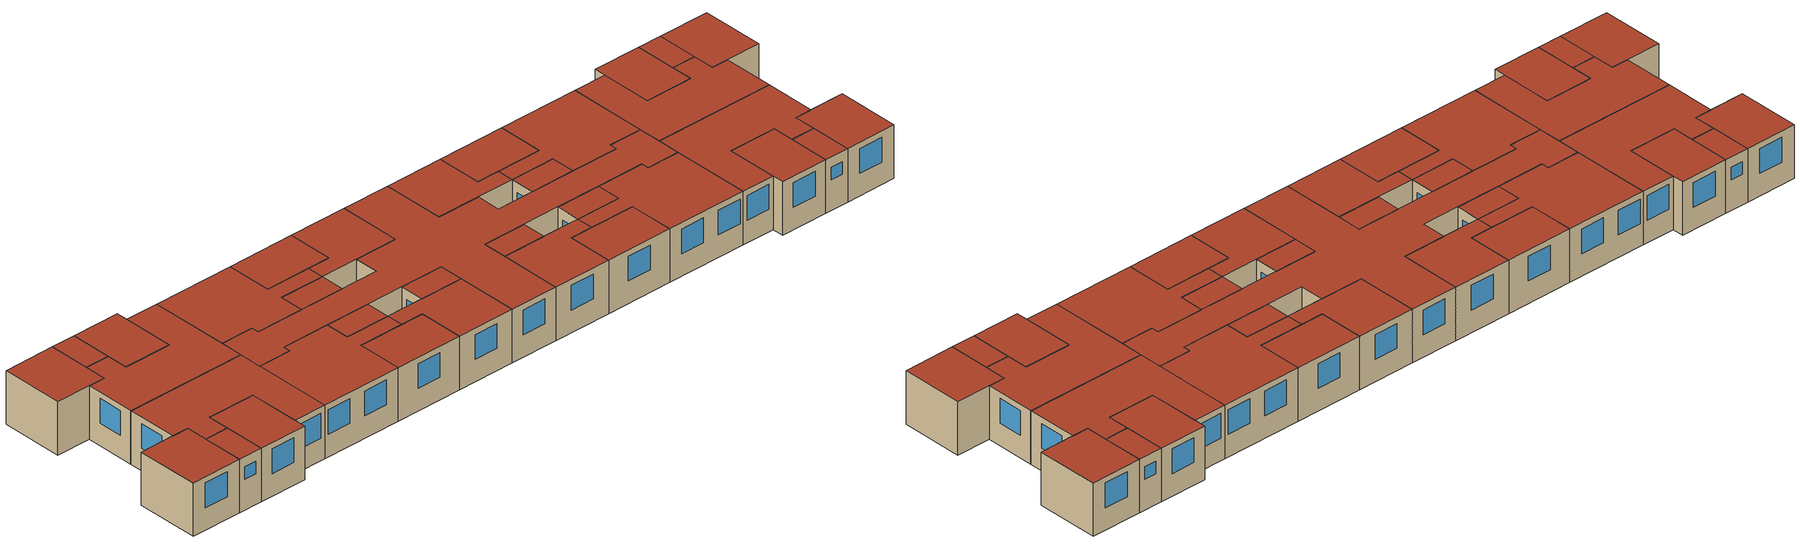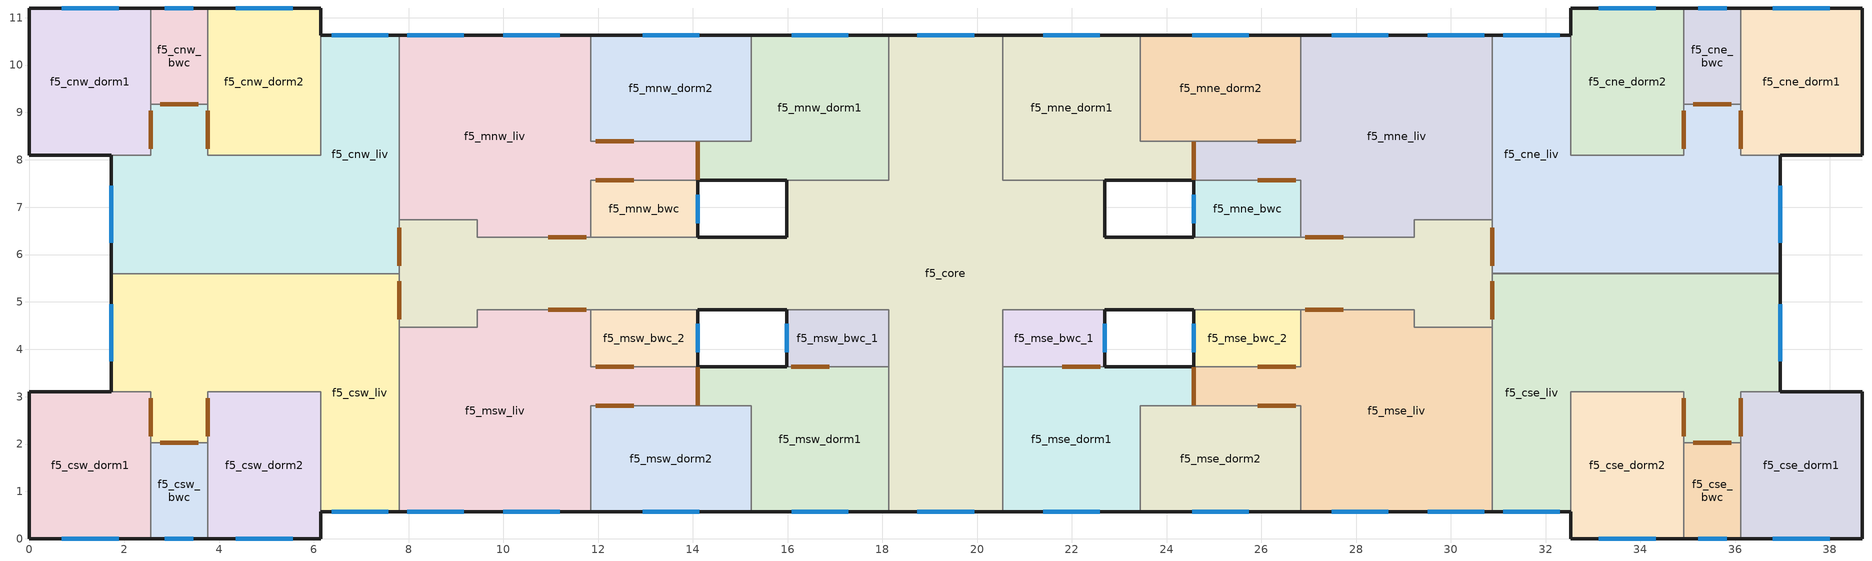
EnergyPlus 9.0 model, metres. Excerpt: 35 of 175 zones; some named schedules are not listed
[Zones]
f5_cne_bwc
 floor to f4_cne_bwc (floor): 36.12,11.2 36.12,9.17 34.92,9.17 34.92,11.2 z10.4
 wall outside (ext_wall): 36.12,11.2 34.92,11.2 z10.4:13
 wall to f5_cne_dorm1 (int_wall): 36.12,9.17 36.12,11.2 z10.4:13
 wall to f5_cne_liv (int_wall): 34.92,9.17 36.12,9.17 z10.4:13
 wall to f5_cne_dorm2 (int_wall): 34.92,11.2 34.92,9.17 z10.4:13
 window (simple_window): 35.82,11.2 35.22,11.2 z11.9:12.5
 door inside (door_3cm): 35.12,9.17 35.92,9.17 z10.4:12.5
 roof outside (roof): 34.92,11.2 34.92,9.17 36.12,9.17 36.12,11.2 z13
f5_cne_dorm1
 floor to f4_cne_dorm1 (floor): 38.68,11.2 38.68,8.1 36.12,8.1 36.12,11.2 z10.4
 wall outside (ext_wall): 36.95,8.1 38.68,8.1 38.68,11.2 36.12,11.2 z10.4:13
 wall to f5_cne_liv (int_wall): 36.12,9.17 36.12,8.1 36.95,8.1 z10.4:13
 window (simple_window): 38,11.2 36.8,11.2 z11.5:12.7
 door inside (door_3cm): 36.12,9.04 36.12,8.23 z10.4:12.5
 roof outside (roof): 36.12,11.2 36.12,8.1 38.68,8.1 38.68,11.2 z13
f5_cne_dorm2
 floor to f4_cne_dorm2 (floor): 34.92,11.2 34.92,8.1 32.53,8.1 32.53,11.2 z10.4
 wall outside (ext_wall): 34.92,11.2 32.53,11.2 32.53,10.63 z10.4:13
 wall to f5_cne_liv (int_wall): 32.53,10.63 32.53,8.1 34.92,8.1 34.92,9.17 z10.4:13
 window (simple_window): 34.33,11.2 33.12,11.2 z11.5:12.7
 door inside (door_3cm): 34.92,8.23 34.92,9.04 z10.4:12.5
 roof outside (roof): 32.53,11.2 32.53,8.1 34.92,8.1 34.92,11.2 z13
f5_cne_liv
 floor to f4_cne_liv (floor): 36.12,9.17 36.12,8.1 36.95,8.1 36.95,5.6 30.88,5.6 30.88,10.63 32.53,10.63 32.53,8.1 34.92,8.1 34.92,9.17 z10.4
 wall outside (ext_wall): 36.95,5.6 36.95,8.1 / 32.53,10.63 30.88,10.63 z10.4:13
 wall to f5_cse_liv (int_wall): 30.88,5.6 36.95,5.6 z10.4:13
 wall to f5_mne_liv (int_wall): 30.88,10.63 30.88,6.73 z10.4:13
 wall to f5_core (int_wall): 30.88,6.73 30.88,5.6 z10.4:13
 window (simple_window): 36.95,6.25 36.95,7.45 / 32.3,10.63 31.11,10.63 z11.5:12.7
 door inside (door_3cm): 30.88,6.56 30.88,5.76 z10.4:12.5
 roof outside (roof): 30.88,10.63 30.88,5.6 36.95,5.6 36.95,8.1 36.12,8.1 36.12,9.17 34.92,9.17 34.92,8.1 32.53,8.1 32.53,10.63 z13
f5_cnw_bwc
 floor to f4_cnw_bwc (floor): 3.76,11.2 3.76,9.17 2.56,9.17 2.56,11.2 z10.4
 wall outside (ext_wall): 3.76,11.2 2.56,11.2 z10.4:13
 wall to f5_cnw_dorm2 (int_wall): 3.76,9.17 3.76,11.2 z10.4:13
 wall to f5_cnw_liv (int_wall): 2.56,9.17 3.76,9.17 z10.4:13
 wall to f5_cnw_dorm1 (int_wall): 2.56,11.2 2.56,9.17 z10.4:13
 window (simple_window): 3.46,11.2 2.86,11.2 z11.9:12.5
 door inside (door_3cm): 2.76,9.17 3.56,9.17 z10.4:12.5
 roof outside (roof): 2.56,11.2 2.56,9.17 3.76,9.17 3.76,11.2 z13
f5_cnw_dorm1
 floor to f4_cnw_dorm1 (floor): 2.56,11.2 2.56,8.1 0,8.1 0,11.2 z10.4
 wall outside (ext_wall): 2.56,11.2 0,11.2 0,8.1 1.73,8.1 z10.4:13
 wall to f5_cnw_liv (int_wall): 1.73,8.1 2.56,8.1 2.56,9.17 z10.4:13
 window (simple_window): 1.88,11.2 0.68,11.2 z11.5:12.7
 door inside (door_3cm): 2.56,8.23 2.56,9.04 z10.4:12.5
 roof outside (roof): 0,11.2 0,8.1 2.56,8.1 2.56,11.2 z13
f5_cnw_dorm2
 floor to f4_cnw_dorm2 (floor): 6.15,11.2 6.15,8.1 3.76,8.1 3.76,11.2 z10.4
 wall outside (ext_wall): 6.15,10.63 6.15,11.2 3.76,11.2 z10.4:13
 wall to f5_cnw_liv (int_wall): 3.76,9.17 3.76,8.1 6.15,8.1 6.15,10.63 z10.4:13
 window (simple_window): 5.55,11.2 4.35,11.2 z11.5:12.7
 door inside (door_3cm): 3.76,9.04 3.76,8.23 z10.4:12.5
 roof outside (roof): 3.76,11.2 3.76,8.1 6.15,8.1 6.15,11.2 z13
f5_cnw_liv
 floor to f4_cnw_liv (floor): 7.8,10.63 7.8,5.6 1.73,5.6 1.73,8.1 2.56,8.1 2.56,9.17 3.76,9.17 3.76,8.1 6.15,8.1 6.15,10.63 z10.4
 wall outside (ext_wall): 7.8,10.63 6.15,10.63 / 1.73,8.1 1.73,5.6 z10.4:13
 wall to f5_core (int_wall): 7.8,5.6 7.8,6.73 z10.4:13
 wall to f5_mnw_liv (int_wall): 7.8,6.73 7.8,10.63 z10.4:13
 wall to f5_csw_liv (int_wall): 1.73,5.6 7.8,5.6 z10.4:13
 window (simple_window): 7.57,10.63 6.38,10.63 / 1.73,7.45 1.73,6.25 z11.5:12.7
 door inside (door_3cm): 7.8,5.76 7.8,6.56 z10.4:12.5
 roof outside (roof): 2.56,9.17 2.56,8.1 1.73,8.1 1.73,5.6 7.8,5.6 7.8,10.63 6.15,10.63 6.15,8.1 3.76,8.1 3.76,9.17 z13
f5_core
 floor to f4_core (floor): 30.88,6.73 30.88,4.47 29.23,4.47 29.23,4.83 20.54,4.83 20.54,0.57 18.14,0.57 18.14,4.83 9.45,4.83 9.45,4.47 7.8,4.47 7.8,6.73 9.45,6.73 9.45,6.37 15.98,6.37 15.98,7.56 18.14,7.56 18.14,10.63 20.54,10.63 20.54,7.56 22.7,7.56 22.7,6.37 29.23,6.37 29.23,6.73 z10.4
 wall outside (ext_wall): 24.58,6.37 22.7,6.37 22.7,7.56 / 20.54,10.63 18.14,10.63 / 14.1,4.83 15.98,4.83 / 18.14,0.57 20.54,0.57 / 22.7,4.83 24.58,4.83 / 15.98,7.56 15.98,6.37 14.1,6.37 z10.4:13
 wall to f5_msw_liv (int_wall): 7.8,4.47 9.45,4.47 9.45,4.83 11.85,4.83 z10.4:13
 wall to f5_mse_dorm1 (int_wall): 20.54,0.57 20.54,3.63 z10.4:13
 wall to f5_mse_bwc_1 (int_wall): 20.54,3.63 20.54,4.83 22.7,4.83 z10.4:13
 wall to f5_cse_liv (int_wall): 30.88,4.47 30.88,5.6 z10.4:13
 wall to f5_mne_dorm1 (int_wall): 22.7,7.56 20.54,7.56 20.54,10.63 z10.4:13
 wall to f5_mnw_liv (int_wall): 11.85,6.37 9.45,6.37 9.45,6.73 7.8,6.73 z10.4:13
 wall to f5_mne_liv (int_wall): 30.88,6.73 29.23,6.73 29.23,6.37 26.83,6.37 z10.4:13
 wall to f5_mne_bwc (int_wall): 26.83,6.37 24.58,6.37 z10.4:13
 wall to f5_mnw_dorm1 (int_wall): 18.14,10.63 18.14,7.56 15.98,7.56 z10.4:13
 wall to f5_mnw_bwc (int_wall): 14.1,6.37 11.85,6.37 z10.4:13
 wall to f5_msw_bwc_2 (int_wall): 11.85,4.83 14.1,4.83 z10.4:13
 wall to f5_msw_bwc_1 (int_wall): 15.98,4.83 18.14,4.83 18.14,3.63 z10.4:13
 wall to f5_mse_bwc_2 (int_wall): 24.58,4.83 26.83,4.83 z10.4:13
 wall to f5_mse_liv (int_wall): 26.83,4.83 29.23,4.83 29.23,4.47 30.88,4.47 z10.4:13
 wall to f5_msw_dorm1 (int_wall): 18.14,3.63 18.14,0.57 z10.4:13
 wall to f5_csw_liv (int_wall): 7.8,5.6 7.8,4.47 z10.4:13
 window (simple_window): 19.94,10.63 18.74,10.63 / 18.74,0.57 19.94,0.57 z11.5:12.7
 door inside (door_3cm): 30.88,4.63 30.88,5.43 / 27.73,6.37 26.93,6.37 / 11.75,6.37 10.95,6.37 / 10.95,4.83 11.75,4.83 / 26.93,4.83 27.73,4.83 / 7.8,5.43 7.8,4.63 z10.4:12.5
 roof outside (roof): 7.8,6.73 7.8,4.47 9.45,4.47 9.45,4.83 18.14,4.83 18.14,0.57 20.54,0.57 20.54,4.83 29.23,4.83 29.23,4.47 30.88,4.47 30.88,6.73 29.23,6.73 29.23,6.37 22.7,6.37 22.7,7.56 20.54,7.56 20.54,10.63 18.14,10.63 18.14,7.56 15.98,7.56 15.98,6.37 9.45,6.37 9.45,6.73 z13
f5_cse_bwc
 floor to f4_cse_bwc (floor): 36.12,2.03 36.12,0 34.92,0 34.92,2.03 z10.4
 wall outside (ext_wall): 34.92,0 36.12,0 z10.4:13
 wall to f5_cse_dorm1 (int_wall): 36.12,0 36.12,2.03 z10.4:13
 wall to f5_cse_liv (int_wall): 36.12,2.03 34.92,2.03 z10.4:13
 wall to f5_cse_dorm2 (int_wall): 34.92,2.03 34.92,0 z10.4:13
 window (simple_window): 35.22,0 35.82,0 z11.9:12.5
 door inside (door_3cm): 35.92,2.03 35.12,2.03 z10.4:12.5
 roof outside (roof): 34.92,2.03 34.92,0 36.12,0 36.12,2.03 z13
f5_cse_dorm1
 floor to f4_cse_dorm1 (floor): 38.68,3.1 38.68,0 36.12,0 36.12,3.1 z10.4
 wall outside (ext_wall): 36.12,0 38.68,0 38.68,3.1 36.95,3.1 z10.4:13
 wall to f5_cse_liv (int_wall): 36.95,3.1 36.12,3.1 36.12,2.03 z10.4:13
 window (simple_window): 36.8,0 38,0 z11.5:12.7
 door inside (door_3cm): 36.12,2.96 36.12,2.17 z10.4:12.5
 roof outside (roof): 36.12,3.1 36.12,0 38.68,0 38.68,3.1 z13
f5_cse_dorm2
 floor to f4_cse_dorm2 (floor): 34.92,3.1 34.92,0 32.53,0 32.53,3.1 z10.4
 wall outside (ext_wall): 32.53,0.57 32.53,0 34.92,0 z10.4:13
 wall to f5_cse_liv (int_wall): 34.92,2.03 34.92,3.1 32.53,3.1 32.53,0.57 z10.4:13
 window (simple_window): 33.12,0 34.33,0 z11.5:12.7
 door inside (door_3cm): 34.92,2.17 34.92,2.96 z10.4:12.5
 roof outside (roof): 32.53,3.1 32.53,0 34.92,0 34.92,3.1 z13
f5_cse_liv
 floor to f4_cse_liv (floor): 36.95,5.6 36.95,3.1 36.12,3.1 36.12,2.03 34.92,2.03 34.92,3.1 32.53,3.1 32.53,0.57 30.88,0.57 30.88,5.6 z10.4
 wall outside (ext_wall): 36.95,3.1 36.95,5.6 / 30.88,0.57 32.53,0.57 z10.4:13
 wall to f5_mse_liv (int_wall): 30.88,4.47 30.88,0.57 z10.4:13
 window (simple_window): 36.95,3.75 36.95,4.95 / 31.11,0.57 32.3,0.57 z11.5:12.7
 roof outside (roof): 30.88,5.6 30.88,0.57 32.53,0.57 32.53,3.1 34.92,3.1 34.92,2.03 36.12,2.03 36.12,3.1 36.95,3.1 36.95,5.6 z13
f5_csw_bwc
 floor to f4_csw_bwc (floor): 3.76,2.03 3.76,0 2.56,0 2.56,2.03 z10.4
 wall outside (ext_wall): 2.56,0 3.76,0 z10.4:13
 wall to f5_csw_dorm2 (int_wall): 3.76,0 3.76,2.03 z10.4:13
 wall to f5_csw_liv (int_wall): 3.76,2.03 2.56,2.03 z10.4:13
 wall to f5_csw_dorm1 (int_wall): 2.56,2.03 2.56,0 z10.4:13
 window (simple_window): 2.86,0 3.46,0 z11.9:12.5
 door inside (door_3cm): 3.56,2.03 2.76,2.03 z10.4:12.5
 roof outside (roof): 2.56,2.03 2.56,0 3.76,0 3.76,2.03 z13
f5_csw_dorm1
 floor to f4_csw_dorm1 (floor): 2.56,3.1 2.56,0 0,0 0,3.1 z10.4
 wall outside (ext_wall): 1.73,3.1 0,3.1 0,0 2.56,0 z10.4:13
 wall to f5_csw_liv (int_wall): 2.56,2.03 2.56,3.1 1.73,3.1 z10.4:13
 window (simple_window): 0.68,0 1.88,0 z11.5:12.7
 door inside (door_3cm): 2.56,2.17 2.56,2.96 z10.4:12.5
 roof outside (roof): 0,3.1 0,0 2.56,0 2.56,3.1 z13
f5_csw_dorm2
 floor to f4_csw_dorm2 (floor): 6.15,3.1 6.15,0 3.76,0 3.76,3.1 z10.4
 wall outside (ext_wall): 3.76,0 6.15,0 6.15,0.57 z10.4:13
 wall to f5_csw_liv (int_wall): 6.15,0.57 6.15,3.1 3.76,3.1 3.76,2.03 z10.4:13
 window (simple_window): 4.35,0 5.55,0 z11.5:12.7
 door inside (door_3cm): 3.76,2.96 3.76,2.17 z10.4:12.5
 roof outside (roof): 3.76,3.1 3.76,0 6.15,0 6.15,3.1 z13
f5_csw_liv
 floor to f4_csw_liv (floor): 7.8,5.6 7.8,0.57 6.15,0.57 6.15,3.1 3.76,3.1 3.76,2.03 2.56,2.03 2.56,3.1 1.73,3.1 1.73,5.6 z10.4
 wall outside (ext_wall): 6.15,0.57 7.8,0.57 / 1.73,5.6 1.73,3.1 z10.4:13
 wall to f5_msw_liv (int_wall): 7.8,0.57 7.8,4.47 z10.4:13
 window (simple_window): 6.38,0.57 7.57,0.57 / 1.73,4.95 1.73,3.75 z11.5:12.7
 roof outside (roof): 1.73,5.6 1.73,3.1 2.56,3.1 2.56,2.03 3.76,2.03 3.76,3.1 6.15,3.1 6.15,0.57 7.8,0.57 7.8,5.6 z13
f5_mne_bwc
 floor to f4_mne_bwc (floor): 26.83,7.57 26.83,6.37 24.58,6.37 24.58,7.57 z10.4
 wall outside (ext_wall): 24.58,7.57 24.58,6.37 z10.4:13
 wall to f5_mne_liv (int_wall): 26.83,6.37 26.83,7.57 24.58,7.57 z10.4:13
 window (simple_window): 24.58,7.27 24.58,6.67 z11.9:12.5
 door inside (door_3cm): 26.73,7.57 25.93,7.57 z10.4:12.5
 roof outside (roof): 24.58,7.57 24.58,6.37 26.83,6.37 26.83,7.57 z13
f5_mne_dorm1
 floor to f4_mne_dorm1 (floor): 23.45,10.63 23.45,8.39 24.58,8.39 24.58,7.57 20.54,7.57 20.54,10.63 z10.4
 wall outside (ext_wall): 23.45,10.63 20.54,10.63 / 22.7,7.57 24.58,7.57 z10.4:13
 wall to f5_mne_liv (int_wall): 24.58,7.57 24.58,8.39 z10.4:13
 wall to f5_mne_dorm2 (int_wall): 24.58,8.39 23.45,8.39 23.45,10.63 z10.4:13
 window (simple_window): 22.59,10.63 21.39,10.63 z11.5:12.7
 door inside (door_3cm): 24.58,7.58 24.58,8.38 z10.4:12.5
 roof outside (roof): 20.54,10.63 20.54,7.57 24.58,7.57 24.58,8.39 23.45,8.39 23.45,10.63 z13
f5_mne_dorm2
 floor to f4_mne_dorm2 (floor): 26.83,10.63 26.83,8.39 23.45,8.39 23.45,10.63 z10.4
 wall outside (ext_wall): 26.83,10.63 23.45,10.63 z10.4:13
 wall to f5_mne_liv (int_wall): 24.58,8.39 26.83,8.39 26.83,10.63 z10.4:13
 window (simple_window): 25.74,10.63 24.54,10.63 z11.5:12.7
 door inside (door_3cm): 25.93,8.39 26.73,8.39 z10.4:12.5
 roof outside (roof): 23.45,10.63 23.45,8.39 26.83,8.39 26.83,10.63 z13
f5_mne_liv
 floor to f4_mne_liv (floor): 30.88,10.63 30.88,6.73 29.23,6.73 29.23,6.37 26.83,6.37 26.83,7.57 24.58,7.57 24.58,8.39 26.83,8.39 26.83,10.63 z10.4
 wall outside (ext_wall): 30.88,10.63 26.83,10.63 z10.4:13
 window (simple_window): 30.71,10.63 29.51,10.63 / 28.68,10.63 27.48,10.63 z11.5:12.7
 roof outside (roof): 24.58,8.39 24.58,7.57 26.83,7.57 26.83,6.37 29.23,6.37 29.23,6.73 30.88,6.73 30.88,10.63 26.83,10.63 26.83,8.39 z13
f5_mnw_bwc
 floor to f4_mnw_bwc (floor): 14.1,7.57 14.1,6.37 11.85,6.37 11.85,7.57 z10.4
 wall outside (ext_wall): 14.1,6.37 14.1,7.57 z10.4:13
 wall to f5_mnw_liv (int_wall): 14.1,7.57 11.85,7.57 11.85,6.37 z10.4:13
 window (simple_window): 14.1,6.67 14.1,7.27 z11.9:12.5
 door inside (door_3cm): 12.75,7.57 11.95,7.57 z10.4:12.5
 roof outside (roof): 11.85,7.57 11.85,6.37 14.1,6.37 14.1,7.57 z13
f5_mnw_dorm1
 floor to f4_mnw_dorm1 (floor): 18.14,10.63 18.14,7.57 14.1,7.57 14.1,8.39 15.23,8.39 15.23,10.63 z10.4
 wall outside (ext_wall): 18.14,10.63 15.23,10.63 / 14.1,7.57 15.98,7.57 z10.4:13
 wall to f5_mnw_dorm2 (int_wall): 15.23,10.63 15.23,8.39 14.1,8.39 z10.4:13
 wall to f5_mnw_liv (int_wall): 14.1,8.39 14.1,7.57 z10.4:13
 window (simple_window): 17.29,10.63 16.09,10.63 z11.5:12.7
 door inside (door_3cm): 14.1,8.38 14.1,7.58 z10.4:12.5
 roof outside (roof): 15.23,10.63 15.23,8.39 14.1,8.39 14.1,7.57 18.14,7.57 18.14,10.63 z13
f5_mnw_dorm2
 floor to f4_mnw_dorm2 (floor): 15.23,10.63 15.23,8.39 11.85,8.39 11.85,10.63 z10.4
 wall outside (ext_wall): 15.23,10.63 11.85,10.63 z10.4:13
 wall to f5_mnw_liv (int_wall): 11.85,10.63 11.85,8.39 14.1,8.39 z10.4:13
 window (simple_window): 14.14,10.63 12.94,10.63 z11.5:12.7
 door inside (door_3cm): 11.95,8.39 12.75,8.39 z10.4:12.5
 roof outside (roof): 11.85,10.63 11.85,8.39 15.23,8.39 15.23,10.63 z13
f5_mnw_liv
 floor to f4_mnw_liv (floor): 14.1,8.39 14.1,7.57 11.85,7.57 11.85,6.37 9.45,6.37 9.45,6.73 7.8,6.73 7.8,10.63 11.85,10.63 11.85,8.39 z10.4
 wall outside (ext_wall): 11.85,10.63 7.8,10.63 z10.4:13
 window (simple_window): 11.2,10.63 9.99,10.63 / 9.17,10.63 7.97,10.63 z11.5:12.7
 roof outside (roof): 7.8,10.63 7.8,6.73 9.45,6.73 9.45,6.37 11.85,6.37 11.85,7.57 14.1,7.57 14.1,8.39 11.85,8.39 11.85,10.63 z13
f5_mse_bwc_1
 floor to f4_mse_bwc_1 (floor): 22.7,4.83 22.7,3.63 20.54,3.63 20.54,4.83 z10.4
 wall outside (ext_wall): 22.7,3.63 22.7,4.83 z10.4:13
 wall to f5_mse_dorm1 (int_wall): 20.54,3.63 22.7,3.63 z10.4:13
 window (simple_window): 22.7,3.93 22.7,4.54 z11.9:12.5
 door inside (door_3cm): 21.8,3.63 22.6,3.63 z10.4:12.5
 roof outside (roof): 20.54,4.83 20.54,3.63 22.7,3.63 22.7,4.83 z13
f5_mse_bwc_2
 floor to f4_mse_bwc_2 (floor): 26.83,4.83 26.83,3.63 24.58,3.63 24.58,4.83 z10.4
 wall outside (ext_wall): 24.58,4.83 24.58,3.63 z10.4:13
 wall to f5_mse_liv (int_wall): 24.58,3.63 26.83,3.63 26.83,4.83 z10.4:13
 window (simple_window): 24.58,4.54 24.58,3.93 z11.9:12.5
 door inside (door_3cm): 25.93,3.63 26.73,3.63 z10.4:12.5
 roof outside (roof): 24.58,4.83 24.58,3.63 26.83,3.63 26.83,4.83 z13
f5_mse_dorm1
 floor to f4_mse_dorm1 (floor): 24.58,3.63 24.58,2.8 23.45,2.8 23.45,0.57 20.54,0.57 20.54,3.63 z10.4
 wall outside (ext_wall): 24.58,3.63 22.7,3.63 / 20.54,0.57 23.45,0.57 z10.4:13
 wall to f5_mse_dorm2 (int_wall): 23.45,0.57 23.45,2.8 24.58,2.8 z10.4:13
 wall to f5_mse_liv (int_wall): 24.58,2.8 24.58,3.63 z10.4:13
 window (simple_window): 21.39,0.57 22.59,0.57 z11.5:12.7
 door inside (door_3cm): 24.58,2.82 24.58,3.62 z10.4:12.5
 roof outside (roof): 20.54,3.63 20.54,0.57 23.45,0.57 23.45,2.8 24.58,2.8 24.58,3.63 z13
f5_mse_dorm2
 floor to f4_mse_dorm2 (floor): 26.83,2.8 26.83,0.57 23.45,0.57 23.45,2.8 z10.4
 wall outside (ext_wall): 23.45,0.57 26.83,0.57 z10.4:13
 wall to f5_mse_liv (int_wall): 26.83,0.57 26.83,2.8 24.58,2.8 z10.4:13
 window (simple_window): 24.54,0.57 25.74,0.57 z11.5:12.7
 door inside (door_3cm): 26.73,2.8 25.93,2.8 z10.4:12.5
 roof outside (roof): 23.45,2.8 23.45,0.57 26.83,0.57 26.83,2.8 z13
f5_mse_liv
 floor to f4_mse_liv (floor): 30.88,4.47 30.88,0.57 26.83,0.57 26.83,2.81 24.58,2.81 24.58,3.64 26.83,3.64 26.83,4.83 29.23,4.83 29.23,4.47 z10.4
 wall outside (ext_wall): 26.83,0.57 30.88,0.57 z10.4:13
 window (simple_window): 27.48,0.57 28.68,0.57 / 29.51,0.57 30.71,0.57 z11.5:12.7
 roof outside (roof): 24.58,3.64 24.58,2.81 26.83,2.81 26.83,0.57 30.88,0.57 30.88,4.47 29.23,4.47 29.23,4.83 26.83,4.83 26.83,3.64 z13
f5_msw_bwc_1
 floor to f4_msw_bwc_1 (floor): 18.14,4.83 18.14,3.63 15.98,3.63 15.98,4.83 z10.4
 wall outside (ext_wall): 15.98,4.83 15.98,3.63 z10.4:13
 wall to f5_msw_dorm1 (int_wall): 15.98,3.63 18.14,3.63 z10.4:13
 window (simple_window): 15.98,4.54 15.98,3.93 z11.9:12.5
 door inside (door_3cm): 16.08,3.63 16.88,3.63 z10.4:12.5
 roof outside (roof): 15.98,4.83 15.98,3.63 18.14,3.63 18.14,4.83 z13
f5_msw_bwc_2
 floor to f4_msw_bwc_2 (floor): 14.1,4.83 14.1,3.63 11.85,3.63 11.85,4.83 z10.4
 wall outside (ext_wall): 14.1,3.63 14.1,4.83 z10.4:13
 wall to f5_msw_liv (int_wall): 11.85,4.83 11.85,3.63 14.1,3.63 z10.4:13
 window (simple_window): 14.1,3.93 14.1,4.54 z11.9:12.5
 door inside (door_3cm): 11.95,3.63 12.75,3.63 z10.4:12.5
 roof outside (roof): 11.85,4.83 11.85,3.63 14.1,3.63 14.1,4.83 z13
f5_msw_dorm1
 floor to f4_msw_dorm1 (floor): 18.14,3.64 18.14,0.57 15.23,0.57 15.23,2.81 14.1,2.81 14.1,3.64 z10.4
 wall outside (ext_wall): 15.98,3.64 14.1,3.64 / 15.23,0.57 18.14,0.57 z10.4:13
 wall to f5_msw_dorm2 (int_wall): 14.1,2.81 15.23,2.81 15.23,0.57 z10.4:13
 wall to f5_msw_liv (int_wall): 14.1,3.64 14.1,2.81 z10.4:13
 window (simple_window): 16.09,0.57 17.29,0.57 z11.5:12.7
 door inside (door_3cm): 14.1,3.62 14.1,2.82 z10.4:12.5
 roof outside (roof): 14.1,3.64 14.1,2.81 15.23,2.81 15.23,0.57 18.14,0.57 18.14,3.64 z13
f5_msw_dorm2
 floor to f4_msw_dorm2 (floor): 15.23,2.8 15.23,0.57 11.85,0.57 11.85,2.8 z10.4
 wall outside (ext_wall): 11.85,0.57 15.23,0.57 z10.4:13
 wall to f5_msw_liv (int_wall): 14.1,2.8 11.85,2.8 11.85,0.57 z10.4:13
 window (simple_window): 12.94,0.57 14.14,0.57 z11.5:12.7
 door inside (door_3cm): 12.75,2.8 11.95,2.8 z10.4:12.5
 roof outside (roof): 11.85,2.8 11.85,0.57 15.23,0.57 15.23,2.8 z13
f5_msw_liv
 floor to f4_msw_liv (floor): 14.1,3.63 14.1,2.8 11.85,2.8 11.85,0.57 7.8,0.57 7.8,4.47 9.45,4.47 9.45,4.83 11.85,4.83 11.85,3.63 z10.4
 wall outside (ext_wall): 7.8,0.57 11.85,0.57 z10.4:13
 window (simple_window): 7.97,0.57 9.17,0.57 / 9.99,0.57 11.2,0.57 z11.5:12.7
 roof outside (roof): 7.8,4.47 7.8,0.57 11.85,0.57 11.85,2.8 14.1,2.8 14.1,3.63 11.85,3.63 11.85,4.83 9.45,4.83 9.45,4.47 z13
[Building]
model: Loads convergence tolerance value=0.04; Maximum number of warmup days=25; Minimum number of warmup days=6; North axis=0; Solar distribution=FullInteriorAndExteriorWithReflections; Temperature convergence tolerance value=0.4; Terrain=City
[Site:GroundDomain:Slab]
ground_domain: 1, 0.4, 1.6, 10, No, Full, 6, 5, Timestep, ground_coupled_oscm, OnGrade, 1250, 30, 50, 1500, 1.5, finite_diff, Site:GroundTemperature:Undisturbed:FiniteDifference, No
[Site:GroundTemperature:Undisturbed:FiniteDifference]
finite_diff: 0.4, 1250, 30, 50, 1500, 1.5
[Construction]
floor: concreto_10cm_0.5, contrapiso, piso_ceramico_0.7
door_3cm: porta_madeira_3cm_0.5
simple_window: vid_0.87
ext_wall: placa_cimenticia, la_vidro_5cm, gesso_0.5
int_wall: gesso_0.5, la_vidro_5cm, gesso_0.5
roof: telha_fibrocimento, barreira_radiante_aluminio, camara_cobertura_low_e, la_vidro_5cm, concreto_10cm_0.5
[Material]
Name | Conductivity | Density | Roughness | Solar absorptance | Specific heat | Thermal absorptance | Thickness | Visible absorptance
barreira_radiante_aluminio | 230 | 2700 | MediumSmooth | 0.4 | 880 | 0.2 | 6e-06 | 0.4
concreto_10cm_0.5 | 1.75 | 2200 | Rough | 0.5 | 1000 | 0.9 | 0.1 | 0.5
contrapiso | 1.15 | 2000 | MediumRough | 0.7 | 1000 | 0.9 | 0.02 | 0.7
telha_fibrocimento | 0.65 | 1700 | MediumRough | 0.6 | 840 | 0.9 | 0.008 | 0.5
piso_ceramico_0.7 | 1.05 | 2000 | Smooth | 0.7 | 920 | 0.9 | 0.0075 | 0.7
porta_madeira_3cm_0.5 | 0.15 | 650 | MediumSmooth | 0.5 | 2300 | 0.9 | 0.03 | 0.5
placa_cimenticia | 1.15 | 2000 | MediumSmooth | 0.5 | 1000 | 0.9 | 0.01 | 0.5
gesso_0.5 | 0.35 | 900 | Smooth | 0.5 | 870 | 0.9 | 0.0125 | 0.5
[Material:AirGap]
camara_cobertura_low_e: Thermal resistance=0.61
[Material:NoMass]
la_vidro_5cm: Roughness=Smooth; Thermal resistance=1.25; Thermal absorptance=0.9; Solar absorptance=0.7; Visible absorptance=0.7
[WindowMaterial:SimpleGlazingSystem]
vid_0.87: Solar heat gain coefficient=0.87; U factor=5.7
[SurfaceProperty:OtherSideConditionsModel]
ground_coupled_oscm: Type of modeling=GroundCoupledSurface
[Zone] Multiplier=1
f5_cne_bwc; f5_cne_dorm1; f5_cne_dorm2; f5_cne_liv; f5_cnw_bwc; f5_cnw_dorm1; f5_cnw_dorm2; f5_cnw_liv; f5_core; f5_cse_bwc; f5_cse_dorm1; f5_cse_dorm2; f5_cse_liv; f5_csw_bwc; f5_csw_dorm1; f5_csw_dorm2; f5_csw_liv; f5_mne_bwc; f5_mne_dorm1; f5_mne_dorm2; f5_mne_liv; f5_mnw_bwc; f5_mnw_dorm1; f5_mnw_dorm2; f5_mnw_liv; f5_mse_bwc_1; f5_mse_bwc_2; f5_mse_dorm1; f5_mse_dorm2; f5_mse_liv; f5_msw_bwc_1; f5_msw_bwc_2; f5_msw_dorm1; f5_msw_dorm2; f5_msw_liv
[AirflowNetwork:MultiZone:Surface] Window door opening factor or crack factor=1
Name | Surface | Leakage component | Ventilation control mode | Venting availability schedule | Ventilation control zone temperature setpoint schedule
afn_f5_cne_bwc_door_s | f5_cne_bwc_door_s | door_opening | NoVent
afn_f5_cne_bwc_window_n | f5_cne_bwc_window_n | window_opening | Constant
afn_f5_cne_dorm1_door_w | f5_cne_dorm1_door_w | door_opening | Constant
afn_f5_cne_dorm1_window_n | f5_cne_dorm1_window_n | window_opening | Temperature | sch_window_behav | sch_afn_dorm
afn_f5_cne_dorm2_door_e | f5_cne_dorm2_door_e | door_opening | Constant
afn_f5_cne_dorm2_window_n | f5_cne_dorm2_window_n | window_opening | Temperature | sch_window_behav | sch_afn_dorm
afn_f5_cne_liv_window_e | f5_cne_liv_window_e | window_opening | Temperature | sch_window_behav | sch_afn_liv
afn_f5_cne_liv_window_n | f5_cne_liv_window_n | window_opening | Temperature | sch_window_behav | sch_afn_liv
afn_f5_cnw_bwc_door_s | f5_cnw_bwc_door_s | door_opening | NoVent
afn_f5_cnw_bwc_window_n | f5_cnw_bwc_window_n | window_opening | Constant
afn_f5_cnw_dorm1_door_e | f5_cnw_dorm1_door_e | door_opening | Constant
afn_f5_cnw_dorm1_window_n | f5_cnw_dorm1_window_n | window_opening | Temperature | sch_window_behav | sch_afn_dorm
afn_f5_cnw_dorm2_door_w | f5_cnw_dorm2_door_w | door_opening | Constant
afn_f5_cnw_dorm2_window_n | f5_cnw_dorm2_window_n | window_opening | Temperature | sch_window_behav | sch_afn_dorm
afn_f5_cnw_liv_window_n | f5_cnw_liv_window_n | window_opening | Temperature | sch_window_behav | sch_afn_liv
afn_f5_cnw_liv_window_w | f5_cnw_liv_window_w | window_opening | Temperature | sch_window_behav | sch_afn_liv
afn_f5_core_door_e1 | f5_core_door_e1 | door_opening | NoVent
afn_f5_core_door_e2 | f5_core_door_e2 | door_opening | NoVent
afn_f5_core_door_n1 | f5_core_door_n1 | door_opening | NoVent
afn_f5_core_door_n2 | f5_core_door_n2 | door_opening | NoVent
afn_f5_core_door_s1 | f5_core_door_s1 | door_opening | NoVent
afn_f5_core_door_s2 | f5_core_door_s2 | door_opening | NoVent
afn_f5_core_door_w1 | f5_core_door_w1 | door_opening | NoVent
afn_f5_core_door_w2 | f5_core_door_w2 | door_opening | NoVent
afn_f5_core_window_n | f5_core_window_n | window_opening | Temperature | sch_window_behav | sch_afn_dorm
afn_f5_core_window_s | f5_core_window_s | window_opening | Temperature | sch_window_behav | sch_afn_dorm
afn_f5_cse_bwc_door_n | f5_cse_bwc_door_n | door_opening | NoVent
afn_f5_cse_bwc_window_s | f5_cse_bwc_window_s | window_opening | Constant
afn_f5_cse_dorm1_door_w | f5_cse_dorm1_door_w | door_opening | Constant
afn_f5_cse_dorm1_window_s | f5_cse_dorm1_window_s | window_opening | Temperature | sch_window_behav | sch_afn_dorm
afn_f5_cse_dorm2_door_e | f5_cse_dorm2_door_e | door_opening | Constant
afn_f5_cse_dorm2_window_s | f5_cse_dorm2_window_s | window_opening | Temperature | sch_window_behav | sch_afn_dorm
afn_f5_cse_liv_window_e | f5_cse_liv_window_e | window_opening | Temperature | sch_window_behav | sch_afn_liv
afn_f5_cse_liv_window_s | f5_cse_liv_window_s | window_opening | Temperature | sch_window_behav | sch_afn_liv
afn_f5_csw_bwc_door_n | f5_csw_bwc_door_n | door_opening | NoVent
afn_f5_csw_bwc_window_s | f5_csw_bwc_window_s | window_opening | Constant
afn_f5_csw_dorm1_door_e | f5_csw_dorm1_door_e | door_opening | Constant
afn_f5_csw_dorm1_window_s | f5_csw_dorm1_window_s | window_opening | Temperature | sch_window_behav | sch_afn_dorm
afn_f5_csw_dorm2_door_w | f5_csw_dorm2_door_w | door_opening | Constant
afn_f5_csw_dorm2_window_s | f5_csw_dorm2_window_s | window_opening | Temperature | sch_window_behav | sch_afn_dorm
afn_f5_csw_liv_window_s | f5_csw_liv_window_s | window_opening | Temperature | sch_window_behav | sch_afn_liv
afn_f5_csw_liv_window_w | f5_csw_liv_window_w | window_opening | Temperature | sch_window_behav | sch_afn_liv
afn_f5_mne_bwc_door_n | f5_mne_bwc_door_n | door_opening | NoVent
afn_f5_mne_bwc_window_w | f5_mne_bwc_window_w | window_opening | Constant
afn_f5_mne_dorm1_door_e | f5_mne_dorm1_door_e | door_opening | Constant
afn_f5_mne_dorm1_window_n | f5_mne_dorm1_window_n | window_opening | Temperature | sch_window_behav | sch_afn_dorm
afn_f5_mne_dorm2_door_s | f5_mne_dorm2_door_s | door_opening | Constant
afn_f5_mne_dorm2_window_n | f5_mne_dorm2_window_n | window_opening | Temperature | sch_window_behav | sch_afn_dorm
afn_f5_mne_liv_window_n1 | f5_mne_liv_window_n1 | window_opening | Temperature | sch_window_behav | sch_afn_liv
afn_f5_mne_liv_window_n2 | f5_mne_liv_window_n2 | window_opening | Temperature | sch_window_behav | sch_afn_liv
afn_f5_mnw_bwc_door_n | f5_mnw_bwc_door_n | door_opening | NoVent
afn_f5_mnw_bwc_window_e | f5_mnw_bwc_window_e | window_opening | Constant
afn_f5_mnw_dorm1_door_w | f5_mnw_dorm1_door_w | door_opening | Constant
afn_f5_mnw_dorm1_window_n | f5_mnw_dorm1_window_n | window_opening | Temperature | sch_window_behav | sch_afn_dorm
afn_f5_mnw_dorm2_door_s | f5_mnw_dorm2_door_s | door_opening | Constant
afn_f5_mnw_dorm2_window_n | f5_mnw_dorm2_window_n | window_opening | Temperature | sch_window_behav | sch_afn_dorm
afn_f5_mnw_liv_window_n1 | f5_mnw_liv_window_n1 | window_opening | Temperature | sch_window_behav | sch_afn_liv
afn_f5_mnw_liv_window_n2 | f5_mnw_liv_window_n2 | window_opening | Temperature | sch_window_behav | sch_afn_liv
afn_f5_mse_bwc_1_door_s | f5_mse_bwc_1_door_s | door_opening | NoVent
afn_f5_mse_bwc_1_window_e | f5_mse_bwc_1_window_e | window_opening | Constant
afn_f5_mse_bwc_2_door_s | f5_mse_bwc_2_door_s | door_opening | NoVent
afn_f5_mse_bwc_2_window_w | f5_mse_bwc_2_window_w | window_opening | Constant
afn_f5_mse_dorm1_door_e | f5_mse_dorm1_door_e | door_opening | Constant
afn_f5_mse_dorm1_window_s | f5_mse_dorm1_window_s | window_opening | Temperature | sch_window_behav | sch_afn_dorm
afn_f5_mse_dorm2_door_n | f5_mse_dorm2_door_n | door_opening | Constant
afn_f5_mse_dorm2_window_s | f5_mse_dorm2_window_s | window_opening | Temperature | sch_window_behav | sch_afn_dorm
afn_f5_mse_liv_window_s1 | f5_mse_liv_window_s1 | window_opening | Temperature | sch_window_behav | sch_afn_liv
afn_f5_mse_liv_window_s2 | f5_mse_liv_window_s2 | window_opening | Temperature | sch_window_behav | sch_afn_liv
afn_f5_msw_bwc_1_door_s | f5_msw_bwc_1_door_s | door_opening | NoVent
afn_f5_msw_bwc_1_window_w | f5_msw_bwc_1_window_w | window_opening | Constant
afn_f5_msw_bwc_2_door_s | f5_msw_bwc_2_door_s | door_opening | NoVent
afn_f5_msw_bwc_2_window_e | f5_msw_bwc_2_window_e | window_opening | Constant
afn_f5_msw_dorm1_door_w | f5_msw_dorm1_door_w | door_opening | Constant
afn_f5_msw_dorm1_window_s | f5_msw_dorm1_window_s | window_opening | Temperature | sch_window_behav | sch_afn_dorm
afn_f5_msw_dorm2_door_n | f5_msw_dorm2_door_n | door_opening | Constant
afn_f5_msw_dorm2_window_s | f5_msw_dorm2_window_s | window_opening | Temperature | sch_window_behav | sch_afn_dorm
afn_f5_msw_liv_window_s1 | f5_msw_liv_window_s1 | window_opening | Temperature | sch_window_behav | sch_afn_liv
afn_f5_msw_liv_window_s2 | f5_msw_liv_window_s2 | window_opening | Temperature | sch_window_behav | sch_afn_liv
[AirflowNetwork:MultiZone:Zone]
Name | Zone
afn_f5_cne_bwc | f5_cne_bwc
afn_f5_cne_dorm1 | f5_cne_dorm1
afn_f5_cne_dorm2 | f5_cne_dorm2
afn_f5_cne_liv | f5_cne_liv
afn_f5_cnw_bwc | f5_cnw_bwc
afn_f5_cnw_dorm1 | f5_cnw_dorm1
afn_f5_cnw_dorm2 | f5_cnw_dorm2
afn_f5_cnw_liv | f5_cnw_liv
afn_f5_core | f5_core
afn_f5_cse_bwc | f5_cse_bwc
afn_f5_cse_dorm1 | f5_cse_dorm1
afn_f5_cse_dorm2 | f5_cse_dorm2
afn_f5_cse_liv | f5_cse_liv
afn_f5_csw_bwc | f5_csw_bwc
afn_f5_csw_dorm1 | f5_csw_dorm1
afn_f5_csw_dorm2 | f5_csw_dorm2
afn_f5_csw_liv | f5_csw_liv
afn_f5_mne_bwc | f5_mne_bwc
afn_f5_mne_dorm1 | f5_mne_dorm1
afn_f5_mne_dorm2 | f5_mne_dorm2
afn_f5_mne_liv | f5_mne_liv
afn_f5_mnw_bwc | f5_mnw_bwc
afn_f5_mnw_dorm1 | f5_mnw_dorm1
afn_f5_mnw_dorm2 | f5_mnw_dorm2
afn_f5_mnw_liv | f5_mnw_liv
afn_f5_mse_bwc_1 | f5_mse_bwc_1
afn_f5_mse_bwc_2 | f5_mse_bwc_2
afn_f5_mse_dorm1 | f5_mse_dorm1
afn_f5_mse_dorm2 | f5_mse_dorm2
afn_f5_mse_liv | f5_mse_liv
afn_f5_msw_bwc_1 | f5_msw_bwc_1
afn_f5_msw_bwc_2 | f5_msw_bwc_2
afn_f5_msw_dorm1 | f5_msw_dorm1
afn_f5_msw_dorm2 | f5_msw_dorm2
afn_f5_msw_liv | f5_msw_liv
